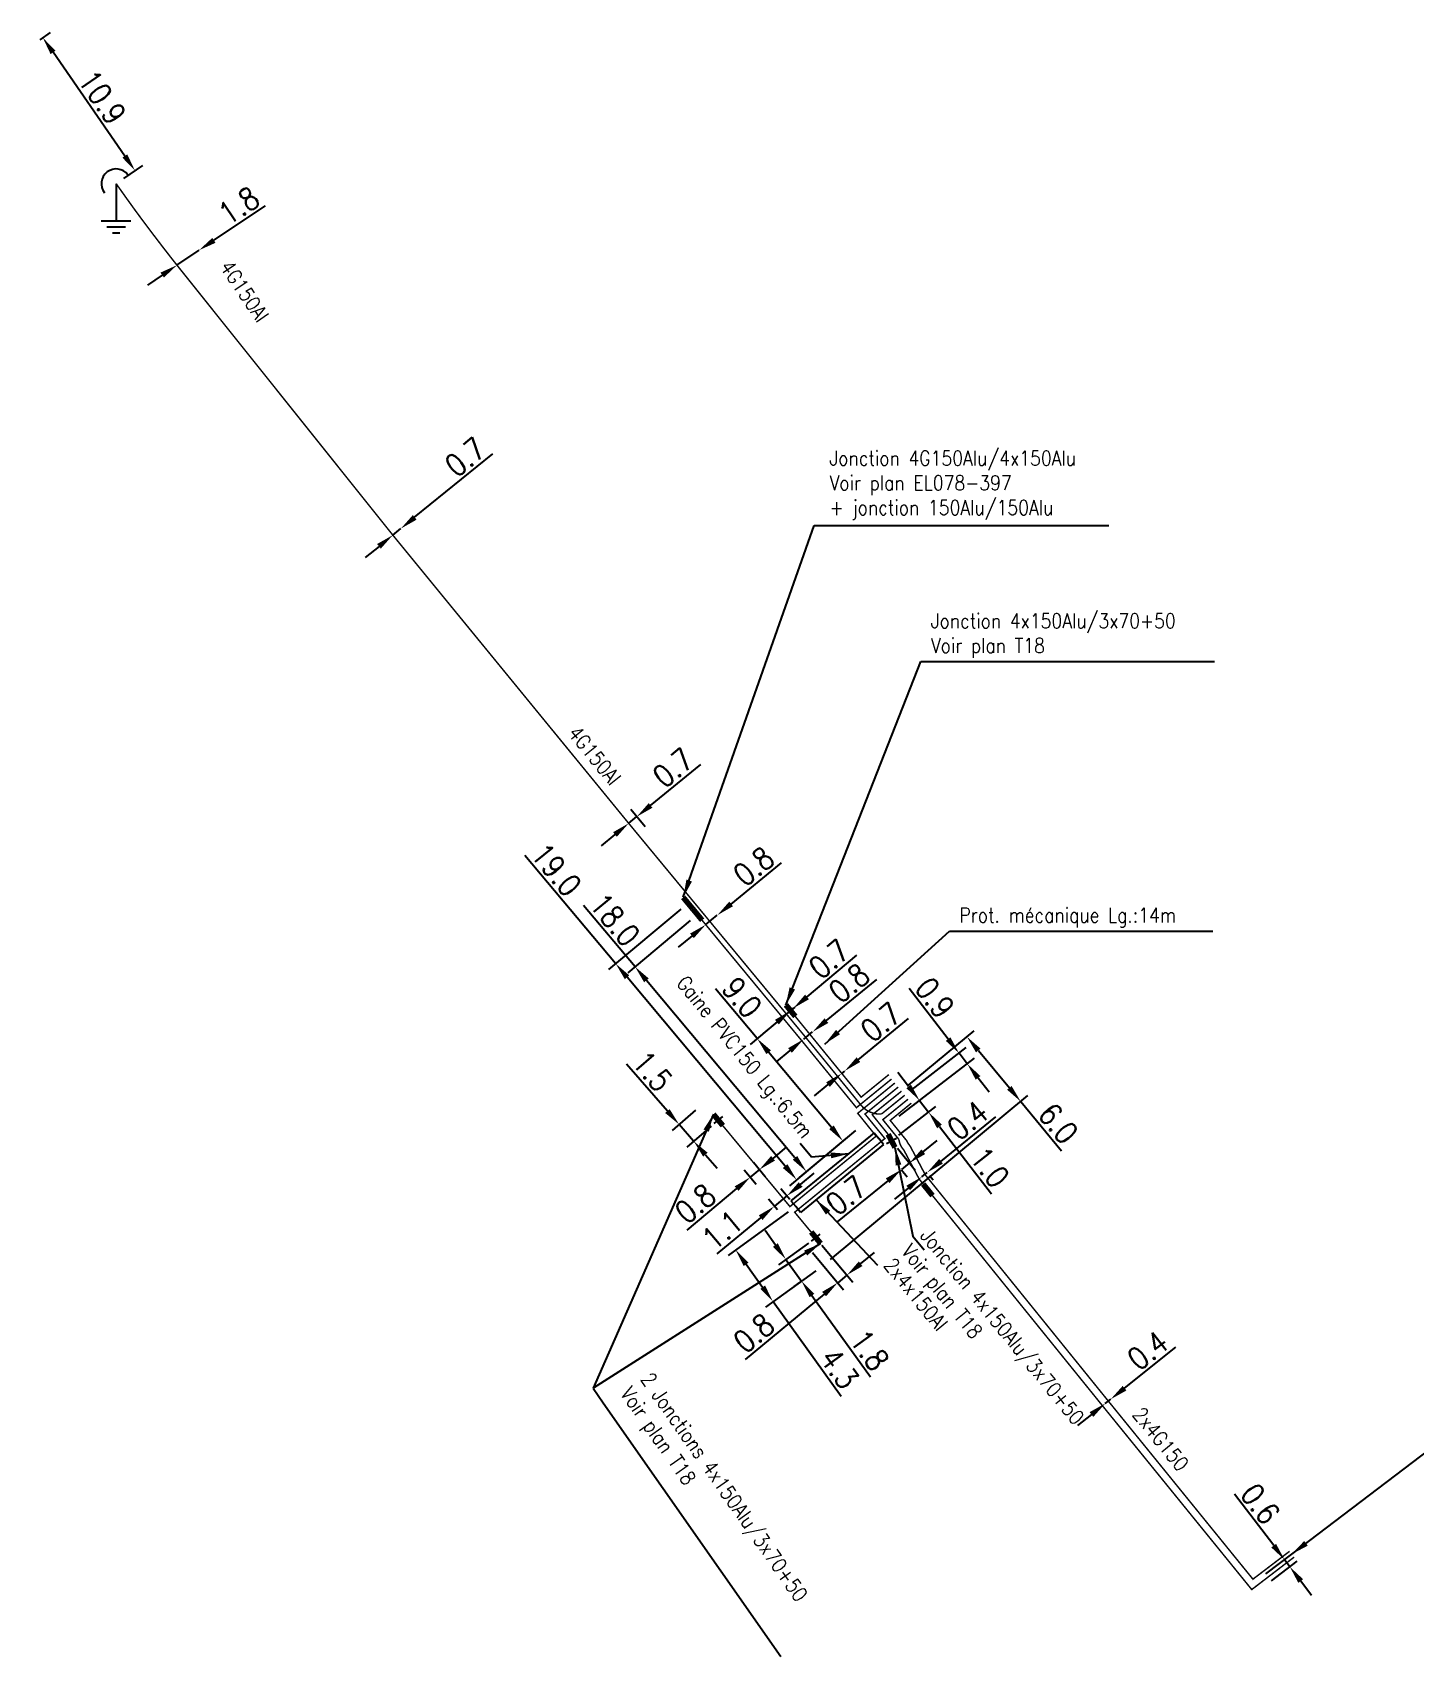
# Model space of a CAD drawing. Header units: millimetres. Extents: x 80000 to 81010, y 144000 to 145002.
# Drawn here: x 80091.6 to 80184.8, y 144323 to 144432.5 of the extents above; entities that cross this region are included whole.
import ezdxf
from ezdxf.enums import TextEntityAlignment as Align

# ---------------------------------------------------------------- set-up
doc = ezdxf.new("R2010")
doc.units = ezdxf.units.MM
doc.header["$PDMODE"] = 34
doc.linetypes.add('B_ST_AL', pattern=[2000, 1000, 1000])
doc.layers.get('0').update_dxf_attribs({"linetype": 'CONTINUOUS'})
doc.layers.get('Defpoints').update_dxf_attribs({"linetype": 'CONTINUOUS'})
for name, color, linetype in [('B_100', 3, 'CONTINUOUS'), ('B_110', 1, 'CONTINUOUS'), ('B_300', 7, 'CONTINUOUS'), ('B_400', 7, 'CONTINUOUS'), ('B_420', 7, 'CONTINUOUS')]:
    doc.layers.add(name, color=color, linetype=linetype)
doc.styles.add('M_ROMANS', font='ROMANS.shx', dxfattribs={"width": 0.75})
doc.styles.get("Standard").update_dxf_attribs({"font": 'romans.shx', "width": 0.85})
doc.dimstyles.get("Standard").update_dxf_attribs({"dimtxt": 1.5, "dimasz": 1.2, "dimexe": 0.625, "dimexo": 0.625, "dimgap": 0.25, "dimtad": 1, "dimdec": 1, "dimzin": 0, "dimdsep": 46, "dimtxsty": 'Standard', "dimcen": -0.5, "dimadec": 0, "dimazin": 0, "dimtfac": 1, "dimtdec": 1, "dimtmove": 0, "dimatfit": 3, "dimfxl": 0, "dimtolj": 1, "dimtzin": 0, "dimarcsym": 0})

# ---------------------------------------------------------------- blocks, each defined once
blk = doc.blocks.new('*D1756')
at = {"layer": 'B_110', "color": 0, "linetype": 'Continuous', "lineweight": -2, "transparency": 16777216}
for p, q in [((80133.27, 144380.4), (80136.65, 144383.16)), ((80132.9, 144378.95), (80131.94, 144380.12)), ((80131.79, 144379.19), (80132.34, 144379.64)), ((80130.86, 144378.44), (80129.94, 144377.68))]:
    blk.add_line(p, q, dxfattribs=at)
at = {"layer": 'B_110', "color": 0, "linetype": 'Continuous', "transparency": 16777216}
for points in [[(80133.14, 144380.55), (80133.39, 144380.24), (80132.34, 144379.64)], [(80130.74, 144378.59), (80130.99, 144378.28), (80131.79, 144379.19)]]:
    blk.add_solid(points, dxfattribs=at)
at = {"layer": 'Defpoints', "color": 0, "linetype": 'Continuous', "transparency": 16777216}
for p in [(80131.79, 144379.19), (80132.34, 144379.64), (80133.29, 144378.47)]:
    blk.add_point(p, dxfattribs=at)
at = {"layer": 'B_110', "color": 0, "linetype": 'Continuous', "transparency": 16777216, "insert": (80134.79, 144382.93), "char_height": 1.5, "attachment_point": 5, "rotation": 39.2513}
blk.add_mtext('\\A1;0.7', dxfattribs=at)
blk = doc.blocks.new('*D1757')
at = {"layer": 'B_100', "color": 0, "linetype": 'Continuous', "lineweight": -2, "transparency": 16777216}
for p, q in [((80147.27, 144363.25), (80150.66, 144366.02)), ((80145.22, 144361.57), (80144.29, 144360.82)), ((80146.15, 144362.33), (80146.35, 144362.49))]:
    blk.add_line(p, q, dxfattribs=at)
at = {"layer": 'B_100', "color": 0, "linetype": 'Continuous', "transparency": 16777216}
for points in [[(80147.15, 144363.41), (80147.4, 144363.1), (80146.35, 144362.49)], [(80145.1, 144361.73), (80145.35, 144361.42), (80146.15, 144362.33)]]:
    blk.add_solid(points, dxfattribs=at)
at = {"layer": 'Defpoints', "color": 0, "linetype": 'Continuous', "transparency": 16777216}
for p in [(80146.15, 144362.33), (80146.35, 144362.49), (80146.35, 144362.49)]:
    blk.add_point(p, dxfattribs=at)
at = {"layer": 'B_100', "color": 0, "linetype": 'Continuous', "transparency": 16777216, "insert": (80148.8, 144365.79), "char_height": 1.5, "attachment_point": 5, "rotation": 39.2513}
blk.add_mtext('\\A1;0.7', dxfattribs=at)
blk = doc.blocks.new('*D1758')
at = {"layer": 'B_110', "color": 0, "linetype": 'Continuous', "lineweight": -2, "transparency": 16777216}
for p, q in [((80145.12, 144365.89), (80148.51, 144368.65)), ((80143.59, 144364.64), (80144.19, 144365.13)), ((80142.66, 144363.88), (80141.73, 144363.12))]:
    blk.add_line(p, q, dxfattribs=at)
at = {"layer": 'B_110', "color": 0, "linetype": 'Continuous', "transparency": 16777216}
for points in [[(80144.99, 144366.04), (80145.25, 144365.73), (80144.19, 144365.13)], [(80142.54, 144364.03), (80142.79, 144363.72), (80143.59, 144364.64)]]:
    blk.add_solid(points, dxfattribs=at)
at = {"layer": 'Defpoints', "color": 0, "linetype": 'Continuous', "transparency": 16777216}
for p in [(80144.19, 144365.13), (80144.19, 144365.13), (80143.59, 144364.64)]:
    blk.add_point(p, dxfattribs=at)
at = {"layer": 'B_110', "color": 0, "linetype": 'Continuous', "transparency": 16777216, "insert": (80146.65, 144368.42), "char_height": 1.5, "attachment_point": 5, "rotation": 39.2513}
blk.add_mtext('\\A1;0.8', dxfattribs=at)
blk = doc.blocks.new('*D1759')
at = {"layer": 'B_300', "color": 0, "linetype": 'Continuous', "lineweight": -2, "transparency": 16777216}
for p, q in [((80143.81, 144367.49), (80147.16, 144370.29)), ((80142.7, 144366.56), (80142.89, 144366.72)), ((80141.78, 144365.79), (80140.86, 144365.02))]:
    blk.add_line(p, q, dxfattribs=at)
at = {"layer": 'B_300', "color": 0, "linetype": 'Continuous', "transparency": 16777216}
for points in [[(80143.68, 144367.64), (80143.94, 144367.33), (80142.89, 144366.72)], [(80141.65, 144365.94), (80141.91, 144365.63), (80142.7, 144366.56)]]:
    blk.add_solid(points, dxfattribs=at)
at = {"layer": 'Defpoints', "color": 0, "linetype": 'Continuous', "transparency": 16777216}
for p in [(80142.7, 144366.56), (80142.89, 144366.72), (80142.89, 144366.72)]:
    blk.add_point(p, dxfattribs=at)
at = {"layer": 'B_300', "color": 0, "linetype": 'Continuous', "transparency": 16777216, "insert": (80145.31, 144370.04), "char_height": 1.5, "attachment_point": 5, "rotation": 39.9304}
blk.add_mtext('\\A1;0.7', dxfattribs=at)
blk = doc.blocks.new('*D1760')
at = {"layer": 'B_110', "color": 0, "linetype": 'Continuous', "lineweight": -2, "transparency": 16777216}
for p, q in [((80117.36, 144399.82), (80122.64, 144404.11)), ((80115.89, 144398.62), (80116.43, 144399.06)), ((80114.96, 144397.86), (80114.03, 144397.11))]:
    blk.add_line(p, q, dxfattribs=at)
at = {"layer": 'B_110', "color": 0, "linetype": 'Continuous', "transparency": 16777216}
for points in [[(80117.24, 144399.97), (80117.49, 144399.66), (80116.43, 144399.06)], [(80114.83, 144398.02), (80115.08, 144397.71), (80115.89, 144398.62)]]:
    blk.add_solid(points, dxfattribs=at)
at = {"layer": 'Defpoints', "color": 0, "linetype": 'Continuous', "transparency": 16777216}
for p in [(80116.43, 144399.06), (80116.43, 144399.06), (80115.89, 144398.62)]:
    blk.add_point(p, dxfattribs=at)
at = {"layer": 'B_110', "color": 0, "linetype": 'Continuous', "transparency": 16777216, "insert": (80120.78, 144403.88), "char_height": 1.5, "attachment_point": 5, "rotation": 39.089}
blk.add_mtext('\\A1;0.7', dxfattribs=at)
blk = doc.blocks.new('*D1761')
at = {"layer": 'B_110', "color": 0, "linetype": 'Continuous', "lineweight": -2, "transparency": 16777216}
for p, q in [((80103.83, 144418.5), (80107.3, 144420.83)), ((80101.34, 144416.82), (80102.83, 144417.83)), ((80100.34, 144416.15), (80099.35, 144415.48))]:
    blk.add_line(p, q, dxfattribs=at)
at = {"layer": 'B_110', "color": 0, "linetype": 'Continuous', "transparency": 16777216}
for points in [[(80103.72, 144418.66), (80103.94, 144418.33), (80102.83, 144417.83)], [(80100.23, 144416.32), (80100.46, 144415.99), (80101.34, 144416.82)]]:
    blk.add_solid(points, dxfattribs=at)
at = {"layer": 'Defpoints', "color": 0, "linetype": 'Continuous', "transparency": 16777216}
for p in [(80102.83, 144417.83), (80102.83, 144417.83), (80101.34, 144416.82)]:
    blk.add_point(p, dxfattribs=at)
at = {"layer": 'B_110', "color": 0, "linetype": 'Continuous', "transparency": 16777216, "insert": (80105.51, 144420.83), "char_height": 1.5, "attachment_point": 5, "rotation": 33.9218}
blk.add_mtext('\\A1;1.8', dxfattribs=at)
blk = doc.blocks.new('*D1762')
at = {"layer": 'B_300', "color": 0, "linetype": 'Continuous', "lineweight": -2, "transparency": 16777216}
for p, q in [((80092.11, 144432.02), (80092.82, 144432.51)), ((80097.83, 144424.18), (80092.99, 144431.17)), ((80097.75, 144422.67), (80099.03, 144423.55))]:
    blk.add_line(p, q, dxfattribs=at)
at = {"layer": 'B_300', "color": 0, "linetype": 'Continuous', "transparency": 16777216}
for points in [[(80093.15, 144431.28), (80092.82, 144431.05), (80092.3, 144432.15)], [(80097.99, 144424.29), (80097.66, 144424.07), (80098.51, 144423.19)]]:
    blk.add_solid(points, dxfattribs=at)
at = {"layer": 'Defpoints', "color": 0, "linetype": 'Continuous', "transparency": 16777216}
for p in [(80091.6, 144431.67), (80092.3, 144432.15), (80097.24, 144422.31)]:
    blk.add_point(p, dxfattribs=at)
at = {"layer": 'B_300', "color": 0, "linetype": 'Continuous', "transparency": 16777216, "insert": (80096.3, 144428.14), "char_height": 1.5, "attachment_point": 5, "rotation": 304.7221}
blk.add_mtext('\\A1;10.9', dxfattribs=at)
blk = doc.blocks.new('Symbole MALT')
at = {"flags": 128}
for points in [[(0, 0), (0, -2.5)], [(-1, -2.5), (1, -2.5)], [(-0.62, -2.9), (0.62, -2.9)], [(-0.25, -3.3), (0.25, -3.3)]]:
    blk.add_lwpolyline(points, dxfattribs=at)
blk = doc.blocks.new('B_300_05')
at = {"color": 0, "linetype": 'Continuous'}
blk.add_arc((0, 0), 1, 270, 90, dxfattribs=at)
at = {"color": 0, "linetype": 'Continuous', "style": 'M_ROMANS', "width": 0.75, "flags": 3}
for tag, p in [('DEF_LEG', (0, -5)), ('DEF_COUP', (0, -7.5)), ('DEF_TYPE', (0, -10))]:
    blk.add_attdef(tag, text='', height=1.2, dxfattribs=at).set_placement(p, align=Align.MIDDLE)
blk = doc.blocks.new('*D1763')
at = {"layer": 'B_110', "color": 0, "linetype": 'Continuous', "lineweight": -2, "transparency": 16777216}
for p, q in [((80153.33, 144364.64), (80150.69, 144368.05)), ((80150.89, 144361.24), (80154.55, 144364.07)), ((80154.61, 144362.98), (80154.06, 144363.69)), ((80150.03, 144359.44), (80155.1, 144363.36)), ((80155.34, 144362.03), (80156.08, 144361.08))]:
    blk.add_line(p, q, dxfattribs=at)
at = {"layer": 'B_110', "color": 0, "linetype": 'Continuous', "transparency": 16777216}
for points in [[(80153.48, 144364.76), (80153.17, 144364.52), (80154.06, 144363.69)], [(80155.5, 144362.15), (80155.18, 144361.91), (80154.61, 144362.98)]]:
    blk.add_solid(points, dxfattribs=at)
at = {"layer": 'Defpoints', "color": 0, "linetype": 'Continuous', "transparency": 16777216}
for p in [(80154.61, 144362.98), (80150.4, 144360.86), (80149.54, 144359.06)]:
    blk.add_point(p, dxfattribs=at)
at = {"layer": 'B_110', "color": 0, "linetype": 'Continuous', "transparency": 16777216, "insert": (80152.43, 144367.43), "char_height": 1.5, "attachment_point": 5, "rotation": 307.6706}
blk.add_mtext('\\A1;0.9', dxfattribs=at)
blk = doc.blocks.new('*D1764')
at = {"layer": 'B_300', "color": 0, "linetype": 'Continuous', "lineweight": -2, "transparency": 16777216}
for p, q in [((80150.66, 144361.45), (80149.93, 144362.4)), ((80150.97, 144360.17), (80151.89, 144360.88)), ((80151.4, 144360.5), (80152.01, 144359.71)), ((80150.01, 144358.16), (80152.5, 144360.09)), ((80152.74, 144358.76), (80156.25, 144354.21))]:
    blk.add_line(p, q, dxfattribs=at)
at = {"layer": 'B_300', "color": 0, "linetype": 'Continuous', "transparency": 16777216}
for points in [[(80150.82, 144361.57), (80150.51, 144361.33), (80151.4, 144360.5)], [(80152.9, 144358.88), (80152.58, 144358.63), (80152.01, 144359.71)]]:
    blk.add_solid(points, dxfattribs=at)
at = {"layer": 'Defpoints', "color": 0, "linetype": 'Continuous', "transparency": 16777216}
for p in [(80151.4, 144360.5), (80150.48, 144359.79), (80149.51, 144357.78)]:
    blk.add_point(p, dxfattribs=at)
at = {"layer": 'B_300', "color": 0, "linetype": 'Continuous', "transparency": 16777216, "insert": (80156.13, 144356), "char_height": 1.5, "attachment_point": 5, "rotation": 307.6706}
blk.add_mtext('\\A1;1.0', dxfattribs=at)
blk = doc.blocks.new('*D1765')
at = {"layer": 'B_300', "color": 0, "linetype": 'Continuous', "lineweight": -2, "transparency": 16777216}
for p, q in [((80149.91, 144357.29), (80151.11, 144355.81)), ((80151.65, 144357.05), (80152.58, 144357.81)), ((80150.72, 144356.29), (80150.18, 144355.85)), ((80149.25, 144355.09), (80145.85, 144352.33)), ((80150.19, 144355.83), (80150.57, 144355.36))]:
    blk.add_line(p, q, dxfattribs=at)
at = {"layer": 'B_300', "color": 0, "linetype": 'Continuous', "transparency": 16777216}
for points in [[(80151.52, 144357.2), (80151.78, 144356.89), (80150.72, 144356.29)], [(80149.12, 144355.25), (80149.37, 144354.94), (80150.18, 144355.85)]]:
    blk.add_solid(points, dxfattribs=at)
at = {"layer": 'Defpoints', "color": 0, "linetype": 'Continuous', "transparency": 16777216}
for p in [(80149.51, 144357.78), (80149.8, 144356.31), (80150.72, 144356.29)]:
    blk.add_point(p, dxfattribs=at)
at = {"layer": 'B_300', "color": 0, "linetype": 'Continuous', "transparency": 16777216, "insert": (80146.45, 144354.11), "char_height": 1.5, "attachment_point": 5, "rotation": 39.1154}
blk.add_mtext('\\A1;0.7', dxfattribs=at)
blk = doc.blocks.new('*D1766')
at = {"layer": 'B_100', "color": 0, "linetype": 'Continuous', "lineweight": -2, "transparency": 16777216}
for p, q in [((80150.66, 144361.53), (80155.07, 144365.2)), ((80155.36, 144363.87), (80157.45, 144361.35)), ((80145.39, 144349.79), (80158.7, 144360.83)), ((80158.22, 144360.43), (80160.97, 144357.11))]:
    blk.add_line(p, q, dxfattribs=at)
at = {"layer": 'B_100', "color": 0, "linetype": 'Continuous', "transparency": 16777216}
for points in [[(80155.51, 144364), (80155.2, 144363.75), (80154.59, 144364.8)], [(80157.6, 144361.48), (80157.3, 144361.23), (80158.22, 144360.43)]]:
    blk.add_solid(points, dxfattribs=at)
at = {"layer": 'Defpoints', "color": 0, "linetype": 'Continuous', "transparency": 16777216}
for p in [(80150.18, 144361.13), (80158.22, 144360.43), (80144.91, 144349.39)]:
    blk.add_point(p, dxfattribs=at)
at = {"layer": 'B_100', "color": 0, "linetype": 'Continuous', "transparency": 16777216, "insert": (80160.75, 144358.95), "char_height": 1.5, "attachment_point": 5, "rotation": 309.6821}
blk.add_mtext('\\A1;6.0', dxfattribs=at)
blk = doc.blocks.new('B_300_03')
at = {"color": 0, "linetype": 'Continuous'}
blk.add_solid([(-1, 0.75), (-1, 0), (1, 0.75), (1, 0)], dxfattribs=at)
at = {"color": 0, "linetype": 'Continuous', "style": 'M_ROMANS', "width": 0.75, "flags": 3}
for tag, p in [('DEF_LEG', (0, -4.25)), ('DEF_COUP', (0, -6.75)), ('DEF_TYPE', (0, -9.25))]:
    blk.add_attdef(tag, text='', height=1.2, dxfattribs=at).set_placement(p, align=Align.MIDDLE)
blk = doc.blocks.new('*D1767')
at = {"layer": 'B_110', "color": 0, "linetype": 'Continuous', "lineweight": -2, "transparency": 16777216}
for p, q in [((80175.27, 144330.49), (80172.62, 144333.97)), ((80174.75, 144328.59), (80176.49, 144329.92)), ((80175.12, 144328.11), (80176.86, 144329.44)), ((80176.36, 144329.06), (80176, 144329.54)), ((80177.09, 144328.11), (80177.82, 144327.15))]:
    blk.add_line(p, q, dxfattribs=at)
at = {"layer": 'B_110', "color": 0, "linetype": 'Continuous', "transparency": 16777216}
for points in [[(80175.43, 144330.61), (80175.11, 144330.37), (80176, 144329.54)], [(80177.25, 144328.23), (80176.93, 144327.98), (80176.36, 144329.06)]]:
    blk.add_solid(points, dxfattribs=at)
at = {"layer": 'Defpoints', "color": 0, "linetype": 'Continuous', "transparency": 16777216}
for p in [(80176.36, 144329.06), (80174.25, 144328.21), (80174.62, 144327.73)]:
    blk.add_point(p, dxfattribs=at)
at = {"layer": 'B_110', "color": 0, "linetype": 'Continuous', "transparency": 16777216, "insert": (80174.37, 144333.31), "char_height": 1.5, "attachment_point": 5, "rotation": 307.3471}
blk.add_mtext('\\A1;0.6', dxfattribs=at)
blk = doc.blocks.new('*D1768')
at = {"layer": 'B_110', "color": 0, "linetype": 'Continuous', "lineweight": -2, "transparency": 16777216}
for p, q in [((80152.84, 144356.4), (80156.53, 144359.4)), ((80151.56, 144355.36), (80151.91, 144355.65)), ((80152.07, 144355.45), (80152.31, 144355.16)), ((80150.63, 144354.6), (80149.7, 144353.85))]:
    blk.add_line(p, q, dxfattribs=at)
at = {"layer": 'B_110', "color": 0, "linetype": 'Continuous', "transparency": 16777216}
for points in [[(80152.72, 144356.56), (80152.97, 144356.25), (80151.91, 144355.65)], [(80150.51, 144354.76), (80150.76, 144354.45), (80151.56, 144355.36)]]:
    blk.add_solid(points, dxfattribs=at)
at = {"layer": 'Defpoints', "color": 0, "linetype": 'Continuous', "transparency": 16777216}
for p in [(80151.56, 144355.36), (80151.68, 144355.93), (80151.91, 144355.65)]:
    blk.add_point(p, dxfattribs=at)
at = {"layer": 'B_110', "color": 0, "linetype": 'Continuous', "transparency": 16777216, "insert": (80154.64, 144359.16), "char_height": 1.5, "attachment_point": 5, "rotation": 39.1154}
blk.add_mtext('\\A1;0.4', dxfattribs=at)
blk = doc.blocks.new('*D1769')
at = {"layer": 'B_110', "color": 0, "linetype": 'Continuous', "lineweight": -2, "transparency": 16777216}
for p, q in [((80165.21, 144341.11), (80168.68, 144343.87)), ((80163.92, 144340.08), (80164.28, 144340.36)), ((80162.99, 144339.33), (80162.05, 144338.58))]:
    blk.add_line(p, q, dxfattribs=at)
at = {"layer": 'B_110', "color": 0, "linetype": 'Continuous', "transparency": 16777216}
for points in [[(80165.09, 144341.26), (80165.34, 144340.95), (80164.28, 144340.36)], [(80162.86, 144339.49), (80163.11, 144339.17), (80163.92, 144340.08)]]:
    blk.add_solid(points, dxfattribs=at)
at = {"layer": 'Defpoints', "color": 0, "linetype": 'Continuous', "transparency": 16777216}
for p in [(80163.92, 144340.08), (80164.28, 144340.36), (80164.28, 144340.36)]:
    blk.add_point(p, dxfattribs=at)
at = {"layer": 'B_110', "color": 0, "linetype": 'Continuous', "transparency": 16777216, "insert": (80166.79, 144343.65), "char_height": 1.5, "attachment_point": 5, "rotation": 38.5885}
blk.add_mtext('\\A1;0.4', dxfattribs=at)
blk = doc.blocks.new('M_300_03')
at = {"color": 0, "linetype": 'Continuous'}
blk.add_solid([(-1, 0.75), (-1, 0), (1, 0.75), (1, 0)], dxfattribs=at)
at = {"color": 0, "linetype": 'Continuous', "style": 'M_ROMANS', "width": 0.75, "flags": 3}
for tag, p in [('DEF_LEG', (0, -4.625)), ('DEF_COUP', (0, -7.125)), ('DEF_TYPE', (0, -9.625))]:
    blk.add_attdef(tag, text='', height=1.2, dxfattribs=at).set_placement(p, align=Align.MIDDLE)
blk = doc.blocks.new('*D1770')
at = {"layer": 'B_300', "color": 0, "linetype": 'Continuous', "lineweight": -2, "transparency": 16777216}
for p, q in [((80130.91, 144369.73), (80124.8, 144377.03)), ((80135.31, 144373.41), (80130.43, 144369.33)), ((80142.34, 144356.08), (80131.68, 144368.81)), ((80147.08, 144358.48), (80142.63, 144354.76))]:
    blk.add_line(p, q, dxfattribs=at)
at = {"layer": 'B_300', "color": 0, "linetype": 'Continuous', "transparency": 16777216}
for points in [[(80131.83, 144368.94), (80131.53, 144368.68), (80130.91, 144369.73)], [(80142.49, 144356.21), (80142.18, 144355.95), (80143.11, 144355.16)]]:
    blk.add_solid(points, dxfattribs=at)
at = {"layer": 'Defpoints', "color": 0, "linetype": 'Continuous', "transparency": 16777216}
for p in [(80135.79, 144373.81), (80147.55, 144358.88), (80143.11, 144355.16)]:
    blk.add_point(p, dxfattribs=at)
at = {"layer": 'B_300', "color": 0, "linetype": 'Continuous', "transparency": 16777216, "insert": (80126.91, 144376.06), "char_height": 1.5, "attachment_point": 5, "rotation": 309.9304}
blk.add_mtext('\\A1;19.0', dxfattribs=at)
blk = doc.blocks.new('*D1771')
at = {"layer": 'B_300', "color": 0, "linetype": 'Continuous', "lineweight": -2, "transparency": 16777216}
for p, q in [((80132.22, 144369.52), (80128.75, 144373.66)), ((80135.94, 144372.64), (80131.74, 144369.12)), ((80143, 144356.63), (80132.99, 144368.6)), ((80147.08, 144358.48), (80143.29, 144355.31))]:
    blk.add_line(p, q, dxfattribs=at)
at = {"layer": 'B_300', "color": 0, "linetype": 'Continuous', "transparency": 16777216}
for points in [[(80133.14, 144368.73), (80132.83, 144368.47), (80132.22, 144369.52)], [(80143.15, 144356.76), (80142.85, 144356.51), (80143.77, 144355.71)]]:
    blk.add_solid(points, dxfattribs=at)
at = {"layer": 'Defpoints', "color": 0, "linetype": 'Continuous', "transparency": 16777216}
for p in [(80136.42, 144373.04), (80147.55, 144358.88), (80143.77, 144355.71)]:
    blk.add_point(p, dxfattribs=at)
at = {"layer": 'B_300', "color": 0, "linetype": 'Continuous', "transparency": 16777216, "insert": (80130.86, 144372.69), "char_height": 1.5, "attachment_point": 5, "rotation": 309.9304}
blk.add_mtext('\\A1;18.0', dxfattribs=at)
blk = doc.blocks.new('M_300_04')
at = {"color": 0, "linetype": 'Continuous'}
blk.add_line((0, 1.125), (0, -0.375), dxfattribs=at)
blk.add_solid([(-1, 0.75), (-1, 0), (1, 0.75), (1, 0)], dxfattribs=at)
at = {"color": 0, "linetype": 'Continuous', "style": 'M_ROMANS', "width": 0.75, "flags": 3}
for tag, p in [('DEF_LEG', (0, -4.625)), ('DEF_COUP', (0, -7.125)), ('DEF_TYPE', (0, -9.625))]:
    blk.add_attdef(tag, text='', height=1.2, dxfattribs=at).set_placement(p, align=Align.MIDDLE)
blk = doc.blocks.new('*D1772')
at = {"layer": 'B_300', "color": 0, "linetype": 'Continuous', "lineweight": -2, "transparency": 16777216}
for p, q in [((80140.45, 144364.68), (80137.65, 144368.03)), ((80142.22, 144366.16), (80139.97, 144364.27)), ((80145.46, 144358.69), (80141.22, 144363.76)), ((80147.08, 144358.48), (80145.75, 144357.37))]:
    blk.add_line(p, q, dxfattribs=at)
at = {"layer": 'B_300', "color": 0, "linetype": 'Continuous', "transparency": 16777216}
for points in [[(80141.38, 144363.88), (80141.07, 144363.63), (80140.45, 144364.68)], [(80145.61, 144358.82), (80145.31, 144358.57), (80146.23, 144357.77)]]:
    blk.add_solid(points, dxfattribs=at)
at = {"layer": 'Defpoints', "color": 0, "linetype": 'Continuous', "transparency": 16777216}
for p in [(80142.7, 144366.56), (80147.55, 144358.88), (80146.23, 144357.77)]:
    blk.add_point(p, dxfattribs=at)
at = {"layer": 'B_300', "color": 0, "linetype": 'Continuous', "transparency": 16777216, "insert": (80139.43, 144367.45), "char_height": 1.5, "attachment_point": 5, "rotation": 309.9304}
blk.add_mtext('\\A1;9.0', dxfattribs=at)
blk = doc.blocks.new('*D1773')
at = {"layer": 'B_400', "color": 0, "linetype": 'Continuous', "lineweight": -2, "transparency": 16777216}
for p, q in [((80142.54, 144352.99), (80138.5, 144350.06)), ((80139.71, 144349.46), (80140.82, 144347.92)), ((80144.4, 144349.02), (80141.01, 144346.58)), ((80141.52, 144346.94), (80146.12, 144340.57))]:
    blk.add_line(p, q, dxfattribs=at)
at = {"layer": 'B_400', "color": 0, "linetype": 'Continuous', "transparency": 16777216}
for points in [[(80139.87, 144349.57), (80139.54, 144349.34), (80139, 144350.43)], [(80140.98, 144348.03), (80140.66, 144347.8), (80141.52, 144346.94)]]:
    blk.add_solid(points, dxfattribs=at)
at = {"layer": 'Defpoints', "color": 0, "linetype": 'Continuous', "transparency": 16777216}
for p in [(80143.05, 144353.35), (80139, 144350.43), (80144.91, 144349.39)]:
    blk.add_point(p, dxfattribs=at)
at = {"layer": 'B_400', "color": 0, "linetype": 'Continuous', "transparency": 16777216, "insert": (80146, 144342.44), "char_height": 1.5, "attachment_point": 5, "rotation": 305.8292}
blk.add_mtext('\\A1;4.3', dxfattribs=at)
blk = doc.blocks.new('*D1774')
at = {"layer": 'B_300', "color": 0, "linetype": 'Continuous', "lineweight": -2, "transparency": 16777216}
for p, q in [((80134.4, 144359.79), (80131.65, 144362.95)), ((80136.3, 144359.86), (80134.72, 144358.48)), ((80136.17, 144357.76), (80135.19, 144358.89)), ((80137.35, 144358.78), (80135.7, 144357.35)), ((80136.96, 144356.85), (80137.75, 144355.95))]:
    blk.add_line(p, q, dxfattribs=at)
at = {"layer": 'B_300', "color": 0, "linetype": 'Continuous', "transparency": 16777216}
for points in [[(80134.55, 144359.92), (80134.25, 144359.66), (80135.19, 144358.89)], [(80137.11, 144356.98), (80136.81, 144356.72), (80136.17, 144357.76)]]:
    blk.add_solid(points, dxfattribs=at)
at = {"layer": 'Defpoints', "color": 0, "linetype": 'Continuous', "transparency": 16777216}
for p in [(80136.78, 144360.27), (80135.19, 144358.89), (80137.82, 144359.19)]:
    blk.add_point(p, dxfattribs=at)
at = {"layer": 'B_300', "color": 0, "linetype": 'Continuous', "transparency": 16777216, "insert": (80133.39, 144362.48), "char_height": 1.5, "attachment_point": 5, "rotation": 311.0413}
blk.add_mtext('\\A1;1.5', dxfattribs=at)
blk = doc.blocks.new('*D1775')
at = {"layer": 'B_300', "color": 0, "linetype": 'Continuous', "lineweight": -2, "transparency": 16777216}
for p, q in [((80141.68, 144350.76), (80140.98, 144351.73)), ((80143.9, 144350.88), (80141.88, 144349.42)), ((80142.38, 144349.79), (80143.44, 144348.33)), ((80143.33, 144348.25), (80142.93, 144347.96)), ((80144.14, 144347.35), (80148.1, 144341.87))]:
    blk.add_line(p, q, dxfattribs=at)
at = {"layer": 'B_300', "color": 0, "linetype": 'Continuous', "transparency": 16777216}
for points in [[(80141.84, 144350.88), (80141.52, 144350.64), (80142.38, 144349.79)], [(80144.3, 144347.47), (80143.98, 144347.24), (80143.44, 144348.33)]]:
    blk.add_solid(points, dxfattribs=at)
at = {"layer": 'Defpoints', "color": 0, "linetype": 'Continuous', "transparency": 16777216}
for p in [(80144.41, 144351.25), (80142.38, 144349.79), (80143.84, 144348.62)]:
    blk.add_point(p, dxfattribs=at)
at = {"layer": 'B_300', "color": 0, "linetype": 'Continuous', "transparency": 16777216, "insert": (80148.03, 144343.67), "char_height": 1.5, "attachment_point": 5, "rotation": 305.8291}
blk.add_mtext('\\A1;1.8', dxfattribs=at)
blk = doc.blocks.new('B_300_04')
at = {"color": 0, "linetype": 'Continuous'}
blk.add_line((0, 0.75), (0, -0.75), dxfattribs=at)
blk.add_solid([(-1, 0.375), (-1, -0.375), (1, 0.375), (1, -0.375)], dxfattribs=at)
at = {"color": 0, "linetype": 'Continuous', "style": 'M_ROMANS', "width": 0.75, "flags": 3}
for tag, p in [('DEF_LEG', (0, -4.25)), ('DEF_COUP', (0, -6.75)), ('DEF_TYPE', (0, -9.25))]:
    blk.add_attdef(tag, text='', height=1.2, dxfattribs=at).set_placement(p, align=Align.MIDDLE)
blk = doc.blocks.new('*D1776')
at = {"layer": 'B_300', "color": 0, "linetype": 'Continuous', "lineweight": -2, "transparency": 16777216}
for p, q in [((80144.81, 144350.76), (80146.9, 144348.25)), ((80144.19, 144350.25), (80146.28, 144347.73)), ((80147.42, 144349.49), (80148.35, 144350.26)), ((80146.5, 144348.73), (80145.88, 144348.22)), ((80144.96, 144347.45), (80139.64, 144343.04))]:
    blk.add_line(p, q, dxfattribs=at)
at = {"layer": 'B_300', "color": 0, "linetype": 'Continuous', "transparency": 16777216}
for points in [[(80147.3, 144349.65), (80147.55, 144349.34), (80146.5, 144348.73)], [(80144.83, 144347.6), (80145.09, 144347.3), (80145.88, 144348.22)]]:
    blk.add_solid(points, dxfattribs=at)
at = {"layer": 'Defpoints', "color": 0, "linetype": 'Continuous', "transparency": 16777216}
for p in [(80143.8, 144350.73), (80144.41, 144351.24), (80146.5, 144348.73)]:
    blk.add_point(p, dxfattribs=at)
at = {"layer": 'B_300', "color": 0, "linetype": 'Continuous', "transparency": 16777216, "insert": (80140.23, 144344.82), "char_height": 1.5, "attachment_point": 5, "rotation": 39.6821}
blk.add_mtext('\\A1;0.8', dxfattribs=at)
blk = doc.blocks.new('*D1777')
at = {"layer": 'B_100', "color": 0, "linetype": 'Continuous', "lineweight": -2, "transparency": 16777216}
for p, q in [((80141.52, 144356.6), (80142.45, 144357.37)), ((80141, 144355.36), (80140.2, 144356.32)), ((80140.38, 144354.85), (80139.58, 144355.81)), ((80140.6, 144355.84), (80139.98, 144355.33)), ((80139.06, 144354.56), (80135.7, 144351.77))]:
    blk.add_line(p, q, dxfattribs=at)
at = {"layer": 'B_100', "color": 0, "linetype": 'Continuous', "transparency": 16777216}
for points in [[(80141.39, 144356.76), (80141.65, 144356.45), (80140.6, 144355.84)], [(80138.93, 144354.71), (80139.19, 144354.41), (80139.98, 144355.33)]]:
    blk.add_solid(points, dxfattribs=at)
at = {"layer": 'Defpoints', "color": 0, "linetype": 'Continuous', "transparency": 16777216}
for p in [(80139.98, 144355.33), (80140.78, 144354.37), (80141.39, 144354.88)]:
    blk.add_point(p, dxfattribs=at)
at = {"layer": 'B_100', "color": 0, "linetype": 'Continuous', "transparency": 16777216, "insert": (80136.28, 144353.55), "char_height": 1.5, "attachment_point": 5, "rotation": 39.6822}
blk.add_mtext('\\A1;0.8', dxfattribs=at)
blk = doc.blocks.new('*D1778')
at = {"layer": 'B_400', "color": 0, "linetype": 'Continuous', "lineweight": -2, "transparency": 16777216}
for p, q in [((80143.38, 144354.84), (80144.3, 144355.6)), ((80141.81, 144353.13), (80141.21, 144353.85)), ((80142.45, 144354.07), (80141.61, 144353.37)), ((80142.65, 144353.83), (80142.05, 144354.55)), ((80140.68, 144352.6), (80137.73, 144350.16))]:
    blk.add_line(p, q, dxfattribs=at)
at = {"layer": 'B_400', "color": 0, "linetype": 'Continuous', "transparency": 16777216}
for points in [[(80143.25, 144354.99), (80143.51, 144354.68), (80142.45, 144354.07)], [(80140.56, 144352.76), (80140.81, 144352.45), (80141.61, 144353.37)]]:
    blk.add_solid(points, dxfattribs=at)
at = {"layer": 'Defpoints', "color": 0, "linetype": 'Continuous', "transparency": 16777216}
for p in [(80141.61, 144353.37), (80143.05, 144353.35), (80142.2, 144352.65)]:
    blk.add_point(p, dxfattribs=at)
at = {"layer": 'B_400', "color": 0, "linetype": 'Continuous', "transparency": 16777216, "insert": (80138.1, 144351.76), "char_height": 1.5, "attachment_point": 5, "rotation": 39.6822}
blk.add_mtext('\\A1;1.1', dxfattribs=at)
blk = doc.blocks.new('*D1779')
at = {"layer": 'B_100', "color": 0, "linetype": 'Continuous', "lineweight": -2, "transparency": 16777216}
for p, q in [((80138.69, 144373.75), (80142.08, 144376.52)), ((80136.99, 144372.36), (80137.76, 144372.99)), ((80136.06, 144371.6), (80135.13, 144370.84))]:
    blk.add_line(p, q, dxfattribs=at)
at = {"layer": 'B_100', "color": 0, "linetype": 'Continuous', "transparency": 16777216}
for points in [[(80138.57, 144373.91), (80138.82, 144373.6), (80137.76, 144372.99)], [(80135.93, 144371.76), (80136.18, 144371.45), (80136.99, 144372.36)]]:
    blk.add_solid(points, dxfattribs=at)
at = {"layer": 'Defpoints', "color": 0, "linetype": 'Continuous', "transparency": 16777216}
for p in [(80137.76, 144372.99), (80137.76, 144372.99), (80136.99, 144372.36)]:
    blk.add_point(p, dxfattribs=at)
at = {"layer": 'B_100', "color": 0, "linetype": 'Continuous', "transparency": 16777216, "insert": (80140.22, 144376.29), "char_height": 1.5, "attachment_point": 5, "rotation": 39.2514}
blk.add_mtext('\\A1;0.8', dxfattribs=at)

msp = doc.modelspace()

# ---------------------------------------------------------------- linework, layer by layer
at = {"layer": 'B_100', "linetype": 'B_ST_AL', "const_width": 0.1, "flags": 128}
for points in [[(80149.51, 144361.95), (80147.14, 144360.02), (80143.46, 144364.53), (80136.74, 144372.65)], [(80149.33, 144362.25), (80147.46, 144360.73), (80143.02, 144366.17)], [(80149.73, 144361.68), (80147.23, 144359.64), (80148.47, 144358.1), (80142.66, 144353.35), (80141.39, 144354.88), (80138.14, 144358.8)], [(80149.96, 144361.41), (80147.72, 144359.59), (80149.06, 144357.94), (80142.98, 144352.97), (80144.09, 144351.63)], [(80150.18, 144361.13), (80148.21, 144359.54), (80149.28, 144358.22)]]:
    msp.add_lwpolyline(points, dxfattribs=at)
at = {"layer": 'B_110', "linetype": 'B_ST_AL', "flags": 128}
msp.add_lwpolyline([(80150.4, 144360.86, 0.1, 0.1, 0), (80148.83, 144359.59, 0.1, 0.1, -0.253291), (80147.41, 144360.24, 0.1, 0.1, 0), (80147.41, 144360.24, 0.1, 0.1, 0), (80143.73, 144364.75, 0.1, 0.1, 0), (80131.79, 144379.19, 0.1, 0.1, 0), (80115.89, 144398.62, 0.1, 0.1, 0), (80101.34, 144416.82, 0.1, 0.1, 0), (80101, 144417.25, 0.1, 0.1, 0), (80100.38, 144418.05, 0.1, 0.1, 0), (80099.76, 144418.86, 0.1, 0.1, 0), (80099.15, 144419.67, 0.1, 0.1, 0), (80098.55, 144420.48, 0.1, 0.1, 0), (80097.96, 144421.3, 0.1, 0.1, 0), (80097.37, 144422.13, 0.1, 0.1, 0), (80097.24, 144422.31, 0, 0, 0)], format="xyseb", dxfattribs=at)
at = {"layer": 'B_110', "linetype": 'B_ST_AL', "const_width": 0.1, "flags": 128}
for points in [[(80150.62, 144360.59), (80148.92, 144359.21), (80150.01, 144357.87, 0.151125), (80150.3, 144357.21, -0.055007), (80150.36, 144357.12), (80151.35, 144355.25, 0.048714), (80151.4, 144355.17), (80151.64, 144354.87)], [(80150.84, 144360.32), (80149.42, 144359.16), (80150.54, 144357.78, 0.096632), (80150.68, 144357.54, -0.055007), (80150.8, 144357.36), (80151.79, 144355.48), (80164.12, 144340.24), (80173.87, 144328.23), (80176.34, 144330.11)]]:
    msp.add_lwpolyline(points, format="xyb", dxfattribs=at)
msp.add_lwpolyline([(80152.27, 144354.09), (80163.73, 144339.92), (80173.79, 144327.53), (80176.65, 144329.72)], dxfattribs=at)
at = {"layer": 'B_400', "color": 7}
for p, q in [((80148.34, 144358.32), (80142.73, 144353.74)), ((80148.34, 144358.32), (80148.65, 144357.93)), ((80148.97, 144357.54), (80143.37, 144352.96)), ((80148.97, 144357.54), (80148.65, 144357.93)), ((80142.73, 144353.74), (80143.05, 144353.35)), ((80143.37, 144352.96), (80143.05, 144353.35))]:
    msp.add_line(p, q, dxfattribs=at)

# ---------------------------------------------------------------- block references
at = {"layer": 'B_300', "rotation": 127.4030413407485}
msp.add_blockref('B_300_05', (80097.24, 144422.31), dxfattribs=at)
at = {"layer": 'B_300'}
msp.add_blockref('Symbole MALT', (80097.24, 144422.31), dxfattribs=at)
for name, p, xscale, yscale, zscale, rotation in [('M_300_03', (80135.64, 144373.69), 0.500000000000001, 0.500000000000001, 0.500000000000001, 309.557111747586), ('M_300_03', (80136.28, 144372.92), 0.4999999999999913, 0.4999999999999913, 0.4999999999999913, 309.5571117530362), ('B_300_03', (80151.81, 144354.36), 0.5000000000000001, 0.5000000000000001, 0.5000000000000001, 308.9616995929531)]:
    msp.add_blockref(name, p, dxfattribs=dict(at, xscale=xscale, yscale=yscale, zscale=zscale, rotation=rotation))
at = {"layer": 'B_300', "linetype": 'ByBlock'}
for name, p, xscale, yscale, zscale, rotation in [('M_300_04', (80142.56, 144366.44), 0.4999999999999981, 0.4999999999999981, 0.4999999999999981, 309.2513312364613), ('B_300_04', (80137.82, 144359.19), 0.5, 0.5, 0.5, 309.682238807349), ('B_300_04', (80149.51, 144357.78), 0.4999999999998137, 0.4999999999998137, 0.4999999999998137, 117.5783935085701), ('B_300_04', (80144.41, 144351.25), 0.5, 0.5, 0.5, 129.6822388073858)]:
    msp.add_blockref(name, p, dxfattribs=dict(at, xscale=xscale, yscale=yscale, zscale=zscale, rotation=rotation))

# ---------------------------------------------------------------- texts
at = {"layer": 'B_100', "linetype": 'Continuous', "insert": (80148.91, 144349.37), "char_height": 1, "attachment_point": 7, "rotation": 309.2623}
msp.add_mtext('2x4x150Al', dxfattribs=at)
at = {"layer": 'B_110', "linetype": 'Continuous', "width": 0.85}
for s, rotation, p in [('4G150Al', 303.9218, (80104.19, 144416.7)), ('4G150Al', 309.3083, (80127.64, 144385.23)), ('2x4G150', 309.0721, (80165.68, 144339.31))]:
    msp.add_text(s, height=1, rotation=rotation, dxfattribs=at).set_placement(p)
at = {"layer": 'B_300', "linetype": 'Continuous', "char_height": 1, "attachment_point": 1}
for s, insert in [('\\A1;Jonction 4G150Alu/4x150Alu\\PVoir plan EL078-397\\P+ jonction 150Alu/150Alu', (80145.33, 144404.31)), ('\\A1;Jonction 4x150Alu/3x70+50\\PVoir plan T18', (80152.16, 144393.34))]:
    msp.add_mtext(s, dxfattribs=dict(at, insert=insert))
at = {"layer": 'B_300', "linetype": 'Continuous', "char_height": 1, "attachment_point": 7}
for s, insert, rotation in [('Jonction 4x150Alu/3x70+50\\PVoir plan T18', (80149.84, 144350.09), 309.1154), ('2 Jonctions 4x150Alu/3x70+50\\PVoir plan T18', (80130.9, 144340.56), 305)]:
    msp.add_mtext(s, dxfattribs=dict(at, insert=insert, rotation=rotation))
at = {"layer": 'B_400', "linetype": 'Continuous', "insert": (80144.3, 144358.48), "char_height": 1, "attachment_point": 3, "rotation": 309.1154}
msp.add_mtext('\\A1;Gaine PVC150 Lg.:6.5m', dxfattribs=at)
at = {"layer": 'B_420', "linetype": 'Continuous', "insert": (80154.08, 144373.5), "char_height": 1, "attachment_point": 1}
msp.add_mtext('\\A1;Prot. mécanique Lg.:14m', dxfattribs=at)

# ---------------------------------------------------------------- dimensions: what is measured, and where the dimension line sits
at = {"layer": 'B_100', "linetype": 'Continuous'}
for base, p1, p2, angle, text, picture, middle, dimtype in [((80137.76, 144372.99), (80136.99, 144372.36), (80137.76, 144372.99), 39.2514, '0.8', '*D1779', (80140.85, 144375.52), 161), ((80146.35, 144362.49), (80146.15, 144362.33), (80146.35, 144362.49), 219.2513, '0.7', '*D1757', (80149.43, 144365.01), 160), ((80158.22, 144360.43), (80150.18, 144361.13), (80144.91, 144349.39), 129.6821, '6.0', '*D1766', (80159.98, 144358.31), 160)]:
    dim = msp.add_linear_dim(base=base, p1=p1, p2=p2, angle=angle, text=text, dimstyle='Standard', dxfattribs=at)
    dim.commit()
    dim.dimension.update_dxf_attribs({"geometry": picture, "text_midpoint": middle, "dimtype": dimtype})
dim = msp.add_linear_dim(base=(80139.98, 144355.33), p1=(80141.39, 144354.88), p2=(80140.78, 144354.37), angle=219.6822, dimstyle='Standard', dxfattribs=at)
dim.commit()
dim.dimension.update_dxf_attribs({"geometry": '*D1777', "text_midpoint": (80136.92, 144352.78), "dimtype": 161})
at = {"layer": 'B_110', "linetype": 'Continuous'}
for base, p1, p2, angle, picture, middle in [((80102.83, 144417.83), (80101.34, 144416.82), (80102.83, 144417.83), 213.9218, '*D1761', (80106.06, 144420)), ((80116.43, 144399.06), (80115.89, 144398.62), (80116.43, 144399.06), 219.089, '*D1760', (80121.41, 144403.11)), ((80132.34, 144379.64), (80131.79, 144379.19), (80133.29, 144378.47), 219.2513, '*D1756', (80135.42, 144382.16)), ((80144.19, 144365.13), (80143.59, 144364.64), (80144.19, 144365.13), 219.2513, '*D1758', (80147.28, 144367.65)), ((80154.61, 144362.98), (80150.4, 144360.86), (80149.54, 144359.06), 127.6706, '*D1763', (80151.64, 144366.82)), ((80151.91, 144355.65), (80151.56, 144355.36), (80151.68, 144355.93), 219.1154, '*D1768', (80155.28, 144358.38)), ((80164.2752, 144340.3594), (80163.9234, 144340.0787), (80164.2752, 144340.3594), 218.5885, '*D1769', (80167.4143, 144342.8643)), ((80176.36, 144329.06), (80174.25, 144328.21), (80174.62, 144327.73), 127.3471, '*D1767', (80173.58, 144332.71))]:
    dim = msp.add_linear_dim(base=base, p1=p1, p2=p2, angle=angle, dimstyle='Standard', dxfattribs=at)
    dim.commit()
    dim.dimension.update_dxf_attribs({"geometry": picture, "text_midpoint": middle, "dimtype": 160})
at = {"layer": 'B_300', "linetype": 'Continuous'}
for base, p1, p2, angle, picture, middle, dimtype in [((80092.3, 144432.15), (80097.24, 144422.31), (80091.6, 144431.67), 304.7221, '*D1762', (80095.48, 144427.57), 160), ((80143.11, 144355.16), (80135.79, 144373.81), (80147.55, 144358.88), 129.9304, '*D1770', (80126.15, 144375.42), 160), ((80143.77, 144355.71), (80136.42, 144373.04), (80147.55, 144358.88), 129.9304, '*D1771', (80130.1, 144372.05), 160), ((80146.23, 144357.77), (80142.7, 144366.56), (80147.55, 144358.88), 129.9304, '*D1772', (80138.67, 144366.81), 160), ((80135.19, 144358.89), (80137.82, 144359.19), (80136.78, 144360.27), 311.0413, '*D1774', (80132.63, 144361.83), 160), ((80151.4, 144360.5), (80149.51, 144357.78), (80150.48, 144359.79), 307.6706, '*D1764', (80155.34, 144355.39), 160), ((80150.72, 144356.29), (80149.8, 144356.31), (80149.51, 144357.78), 219.1154, '*D1765', (80147.08, 144353.34), 160), ((80142.38, 144349.79), (80143.84, 144348.62), (80144.41, 144351.25), 305.8291, '*D1775', (80147.22, 144343.08), 160), ((80146.5, 144348.73), (80143.8, 144350.73), (80144.41, 144351.24), 39.6821, '*D1776', (80140.86, 144344.05), 161)]:
    dim = msp.add_linear_dim(base=base, p1=p1, p2=p2, angle=angle, dimstyle='Standard', dxfattribs=at)
    dim.commit()
    dim.dimension.update_dxf_attribs({"geometry": picture, "text_midpoint": middle, "dimtype": dimtype})
dim = msp.add_linear_dim(base=(80142.89, 144366.72), p1=(80142.7, 144366.56), p2=(80142.89, 144366.72), angle=39.9304, text='0.7', dimstyle='Standard', dxfattribs=at)
dim.commit()
dim.dimension.update_dxf_attribs({"geometry": '*D1759', "text_midpoint": (80145.95, 144369.28), "dimtype": 160})
at = {"layer": 'B_400', "linetype": 'Continuous'}
for base, p1, p2, angle, picture, middle, dimtype in [((80141.61, 144353.37), (80143.05, 144353.35), (80142.2, 144352.65), 219.6822, '*D1778', (80138.74, 144350.99), 161), ((80139, 144350.43), (80144.91, 144349.39), (80143.05, 144353.35), 305.8292, '*D1773', (80145.19, 144341.86), 160)]:
    dim = msp.add_linear_dim(base=base, p1=p1, p2=p2, angle=angle, dimstyle='Standard', dxfattribs=at)
    dim.commit()
    dim.dimension.update_dxf_attribs({"geometry": picture, "text_midpoint": middle, "dimtype": dimtype})

# ---------------------------------------------------------------- leaders
at = {"layer": 'B_100', "linetype": 'Continuous'}
msp.add_leader([(80144.41, 144353.82), (80148.56, 144349.41)], dimstyle='Standard', dxfattribs=at)
at = {"layer": 'B_110', "linetype": 'Continuous', "annotation_type": 0, "has_hookline": 1, "hookline_direction": 0, "text_width": 19.73}
msp.add_leader([(80176.49, 144329.92), (80186.96, 144337.88), (80188.16, 144337.88)], dimstyle='Standard', override={"dimgap": 0.25, "dimtad": 0}, dxfattribs=at)
at = {"layer": 'B_300', "linetype": 'Continuous', "annotation_type": 0, "has_hookline": 1, "hookline_direction": 0}
for points, text_width in [([(80135.47, 144374.2), (80144.29, 144399.26), (80145.49, 144399.26)], 18.42), ([(80142.38, 144366.94), (80151.48, 144390.1), (80152.68, 144390.1)], 18.34)]:
    msp.add_leader(points, dimstyle='Standard', override={"dimgap": 0.25, "dimtad": 1}, dxfattribs=dict(at, text_width=text_width))
at = {"layer": 'B_300', "linetype": 'Continuous', "annotation_type": 0, "has_hookline": 1, "hookline_direction": 0, "text_width": 20.64, "horizontal_direction": (0.573576, -0.819152, 0)}
msp.add_leader([(80137.5, 144359.57), (80129.39, 144341.11), (80130.07, 144340.13)], dimstyle='Standard', override={"dimgap": 0.25, "dimtad": 1}, dxfattribs=at)
at = {"layer": 'B_300', "linetype": 'Continuous'}
msp.add_leader([(80149.74, 144357.33), (80150.94, 144351.36), (80151.7, 144350.43)], dimstyle='Standard', dxfattribs=at)
msp.add_leader([(80144.73, 144350.86), (80129.39, 144341.11)], dimstyle='Standard', override={"dimgap": 0.25, "dimtad": 0}, dxfattribs=at)
at = {"layer": 'B_400', "linetype": 'Continuous'}
msp.add_leader([(80146.62, 144356.91), (80144.11, 144356.68), (80143.35, 144357.61)], dimstyle='Standard', dxfattribs=at)
at = {"layer": 'B_420', "linetype": 'Continuous', "annotation_type": 0, "has_hookline": 1, "hookline_direction": 0, "text_width": 16.31}
msp.add_leader([(80145.01, 144364.31), (80153.41, 144371.92), (80154.61, 144371.92)], dimstyle='Standard', override={"dimgap": 0.25, "dimtad": 1}, dxfattribs=at)

doc.saveas('drawing.dxf')
